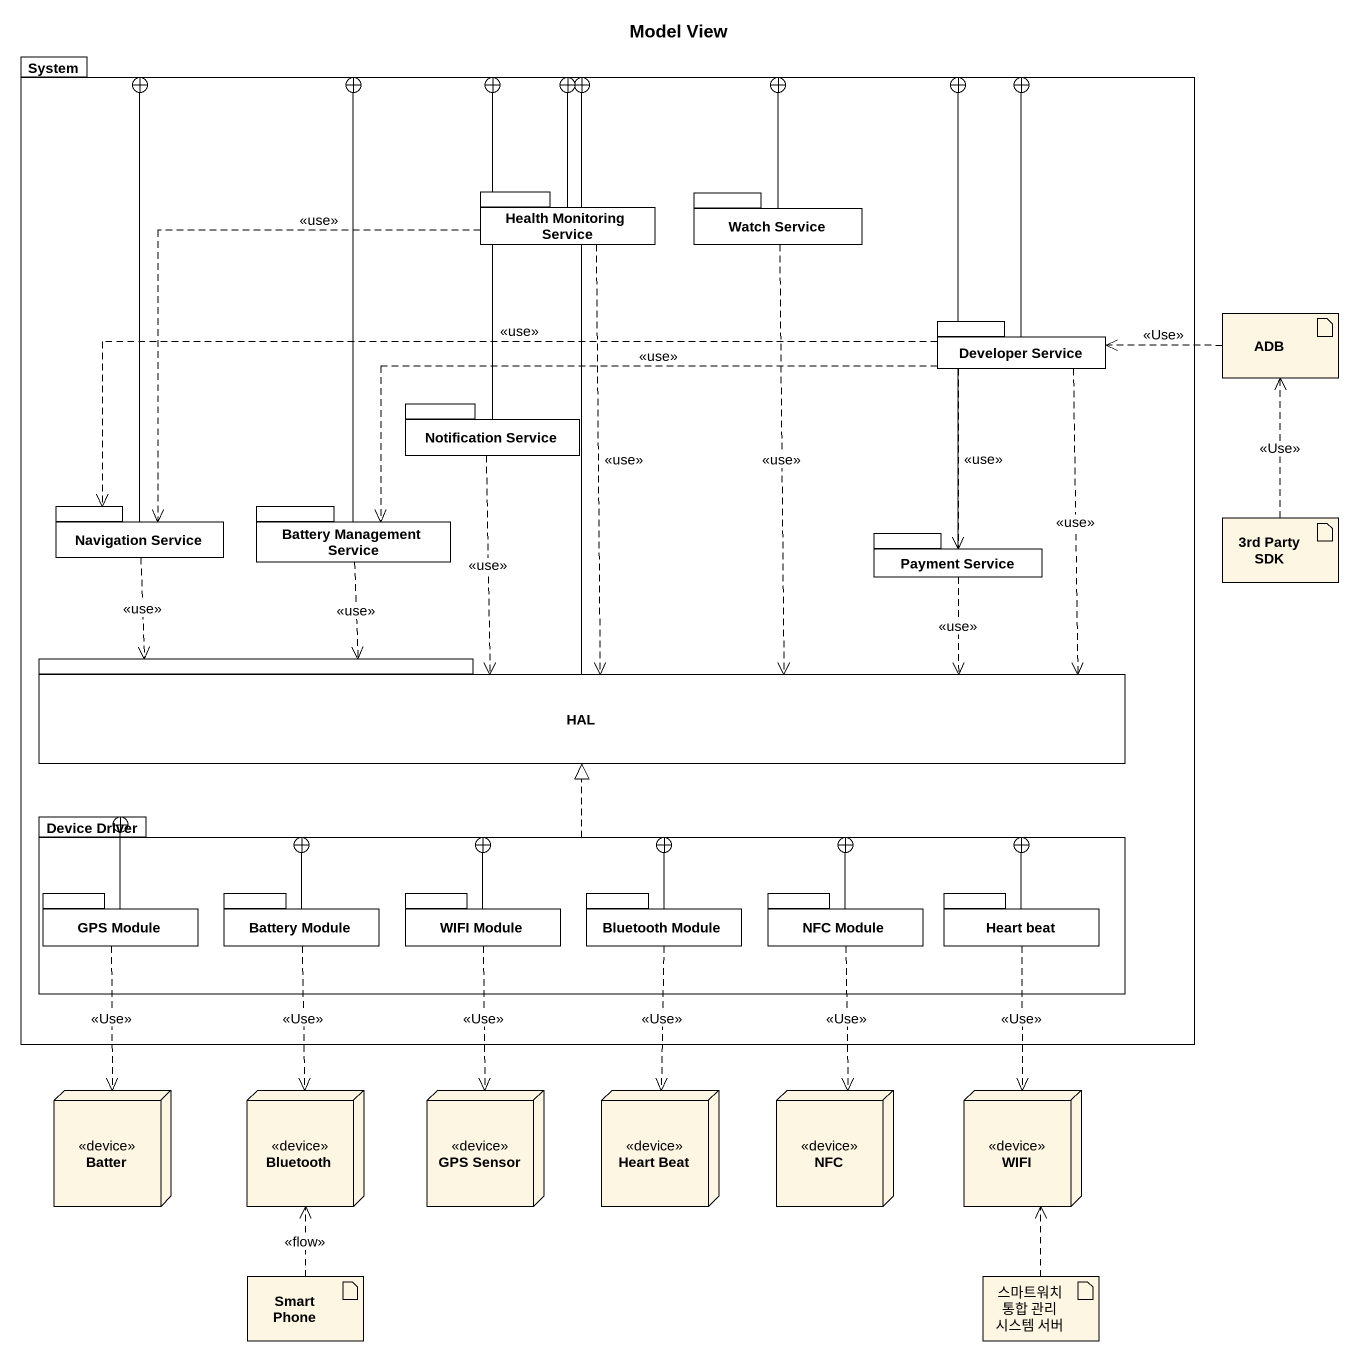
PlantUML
@startuml
title Model View
package System {
  package "Health Monitoring Service" as Health_Monitoring_Service {
  }
  package "Watch Service" as Watch_Service {
  }
  package "Developer Service" as Developer_Service {
  }
  package "Notification Service" as Notification_Service {
  }
  package "Navigation Service" as Navigation_Service {
  }
  package "Battery Management Service" as Battery_Management_Service {
  }
  package "Payment Service" as Payment_Service {
  }
  package HAL {
  }
  package "Device Driver" as Device_Driver {
    package "GPS Module" as GPS_Module {
    }
    package "Battery Module" as Battery_Module {
    }
    package "WIFI Module" as WIFI_Module {
    }
    package "Bluetooth Module" as Bluetooth_Module {
    }
    package "NFC Module" as NFC_Module {
    }
    package "Heart beat" as Heart_beat {
    }
  }
}
artifact ADB
artifact "3rd Party SDK" as a3rd_Party_SDK
node Batter <<device>>
node Bluetooth <<device>>
node "GPS Sensor" as GPS_Sensor <<device>>
node "Heart Beat" as Heart_Beat <<device>>
node NFC <<device>>
node WIFI <<device>>
artifact "Smart Phone" as Smart_Phone
artifact "스마트워치 통합 관리 시스템 서버" as 스마트워치_통합_관리_시스템_서버
Health_Monitoring_Service --+ System
Health_Monitoring_Service ..> Navigation_Service : <<use>>
Health_Monitoring_Service ..> HAL : <<use>>
Watch_Service --+ System
Watch_Service ..> HAL : <<use>>
Developer_Service -left-+ System
Developer_Service .left.> Navigation_Service : <<use>>
Developer_Service .left.> Battery_Management_Service : <<use>>
Developer_Service ..> Payment_Service : <<use>>
Developer_Service ..> HAL : <<use>>
ADB .left.> Developer_Service : <<Use>>
Notification_Service --+ System
Notification_Service ..> HAL : <<use>>
Navigation_Service -right-+ System
Navigation_Service .right.> HAL : <<use>>
Battery_Management_Service -right-+ System
Battery_Management_Service ..> HAL : <<use>>
Payment_Service -left-+ System
Payment_Service .left.> HAL : <<use>>
a3rd_Party_SDK .up.> ADB : <<Use>>
HAL -up-+ System
Device_Driver .up.|> HAL
GPS_Module -right-+ Device_Driver
GPS_Module ..> Batter : <<Use>>
Battery_Module -right-+ Device_Driver
Battery_Module ..> Bluetooth : <<Use>>
WIFI_Module -right-+ Device_Driver
WIFI_Module ..> GPS_Sensor : <<Use>>
Bluetooth_Module -left-+ Device_Driver
Bluetooth_Module ..> Heart_Beat : <<Use>>
NFC_Module -left-+ Device_Driver
NFC_Module ..> NFC : <<Use>>
Heart_beat -left-+ Device_Driver
Heart_beat ..> WIFI : <<Use>>
Smart_Phone .up.> Bluetooth : <<flow>>
스마트워치_통합_관리_시스템_서버 .up.> WIFI
@enduml
